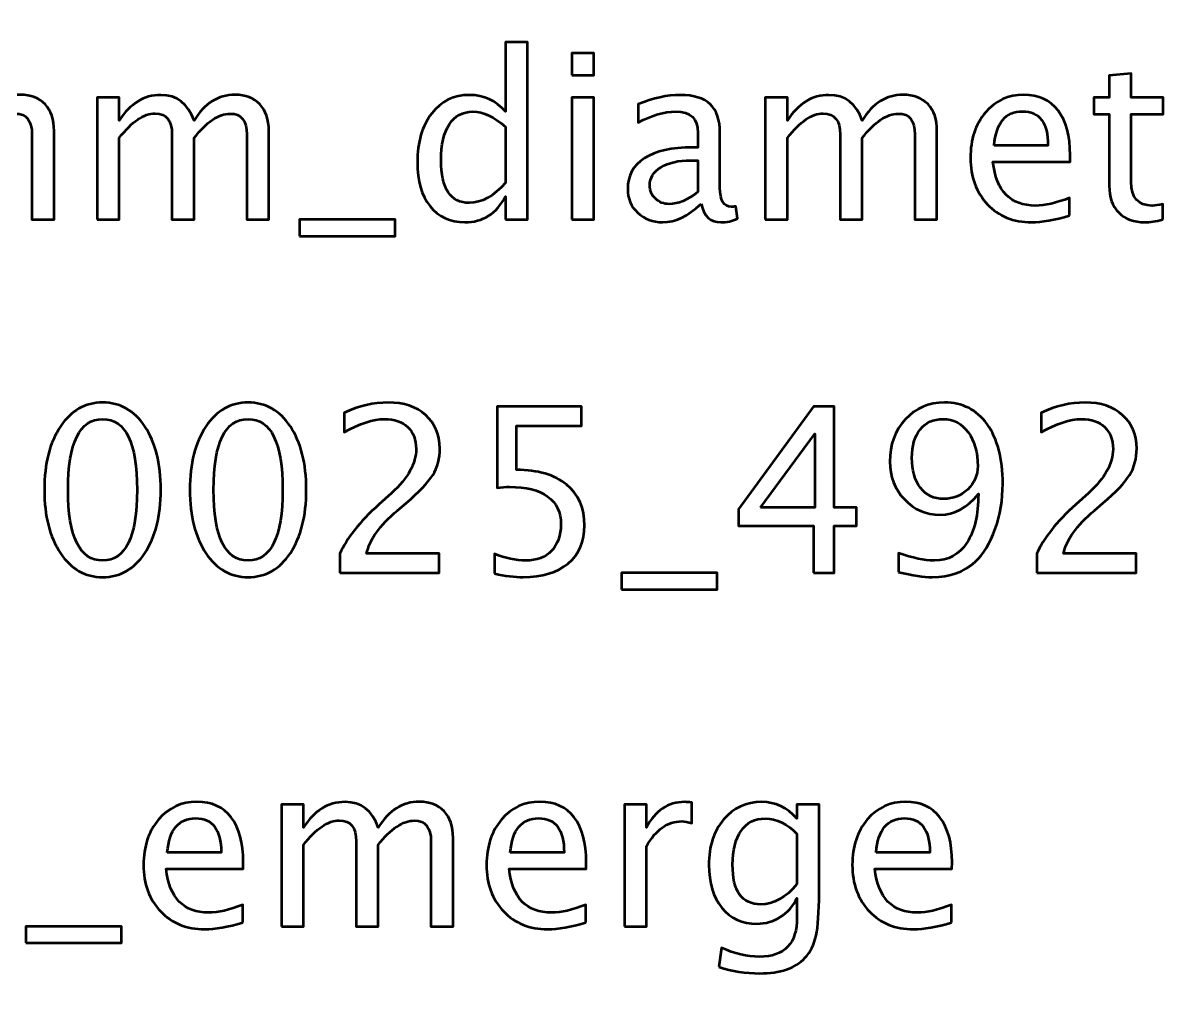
# Model space of a CAD drawing. Header units: centimetres. Extents: x -23 to 23, y -25.2 to 25.2.
# Drawn here: x -15.757 to -13.639, y -21.968 to -20.148 of the extents above; entities that cross this region are included whole.
import ezdxf

# ---------------------------------------------------------------- set-up
doc = ezdxf.new("R2010")
doc.units = ezdxf.units.CM
doc.header["$MEASUREMENT"] = 0
doc.layers.add('Layer 1', color=7, linetype='Continuous')

msp = doc.modelspace()

# ---------------------------------------------------------------- linework, layer by layer
at = {"layer": 'Layer 1', "lineweight": 53}
msp.add_open_spline([(-23, -24.75), (-23, -24.75), (-23, 24.75), (-23, 24.75), (-23, 24.75), (-23, 25.02614), (-22.77614, 25.25), (-22.5, 25.25), (-22.5, 25.25), (-22.5, 25.25), (22.5, 25.25), (22.5, 25.25), (22.5, 25.25), (22.77614, 25.25), (23, 25.02614), (23, 24.75), (23, 24.75), (23, 24.75), (23, -24.75), (23, -24.75), (23, -24.75), (23, -25.02614), (22.77614, -25.25), (22.5, -25.25), (22.5, -25.25), (22.5, -25.25), (-22.5, -25.25), (-22.5, -25.25), (-22.5, -25.25), (-22.77614, -25.25), (-23, -25.02614), (-23, -24.75)], degree=3, knots=[0, 0, 0, 0, 0.1111111, 0.1111111, 0.1111111, 0.1111111, 0.2222222, 0.2222222, 0.2222222, 0.2222222, 0.3333333, 0.3333333, 0.3333333, 0.3333333, 0.4444444, 0.4444444, 0.4444444, 0.4444444, 0.5555556, 0.5555556, 0.5555556, 0.5555556, 0.6666667, 0.6666667, 0.6666667, 0.6666667, 0.7777778, 0.7777778, 0.7777778, 0.7777778, 1, 1, 1, 1], dxfattribs=at)
at = {"layer": 'Layer 1', "color": 5, "lineweight": 53}
for points, knots in [([(-14.86898, -20.50951), (-14.86898, -20.50951), (-14.86898, -20.46739), (-14.86898, -20.46739), (-14.86898, -20.46739), (-14.88557, -20.49886), (-14.91054, -20.51459), (-14.94391, -20.51459), (-14.94391, -20.51459), (-14.97101, -20.51459), (-14.99231, -20.50478), (-15.00784, -20.4851), (-15.00784, -20.4851), (-15.02336, -20.46541), (-15.03112, -20.43853), (-15.03112, -20.40445), (-15.03112, -20.40445), (-15.03112, -20.3672), (-15.0223, -20.33721), (-15.00473, -20.3145), (-15.00473, -20.3145), (-14.98709, -20.29185), (-14.96395, -20.28049), (-14.93524, -20.28049), (-14.93524, -20.28049), (-14.90864, -20.28049), (-14.88648, -20.29065), (-14.86898, -20.31104), (-14.86898, -20.31104), (-14.86898, -20.31104), (-14.86898, -20.18312), (-14.86898, -20.18312), (-14.86898, -20.18312), (-14.86898, -20.18312), (-14.82835, -20.18312), (-14.82835, -20.18312), (-14.82835, -20.18312), (-14.82835, -20.18312), (-14.82835, -20.50951), (-14.82835, -20.50951), (-14.82835, -20.50951), (-14.82835, -20.50951), (-14.86898, -20.50951), (-14.86898, -20.50951)], [0, 0, 0, 0, 0.0833333, 0.0833333, 0.0833333, 0.0833333, 0.1666667, 0.1666667, 0.1666667, 0.1666667, 0.25, 0.25, 0.25, 0.25, 0.3333333, 0.3333333, 0.3333333, 0.3333333, 0.4166667, 0.4166667, 0.4166667, 0.4166667, 0.5, 0.5, 0.5, 0.5, 0.5833333, 0.5833333, 0.5833333, 0.5833333, 0.6666667, 0.6666667, 0.6666667, 0.6666667, 0.75, 0.75, 0.75, 0.75, 0.8333333, 0.8333333, 0.8333333, 0.8333333, 1, 1, 1, 1]), ([(-14.74692, -20.24408), (-14.74692, -20.24408), (-14.74692, -20.20344), (-14.74692, -20.20344), (-14.74692, -20.20344), (-14.74692, -20.20344), (-14.70628, -20.20344), (-14.70628, -20.20344), (-14.70628, -20.20344), (-14.70628, -20.20344), (-14.70628, -20.24408), (-14.70628, -20.24408), (-14.70628, -20.24408), (-14.70628, -20.24408), (-14.74692, -20.24408), (-14.74692, -20.24408)], [0, 0, 0, 0, 0.2, 0.2, 0.2, 0.2, 0.4, 0.4, 0.4, 0.4, 0.6, 0.6, 0.6, 0.6, 1, 1, 1, 1]), ([(-13.65938, -20.50944), (-13.67194, -20.5129), (-13.68288, -20.51459), (-13.69212, -20.51459), (-13.69212, -20.51459), (-13.71286, -20.51459), (-13.72902, -20.50866), (-13.74059, -20.49681), (-13.74059, -20.49681), (-13.75223, -20.48496), (-13.75802, -20.46852), (-13.75802, -20.44742), (-13.75802, -20.44742), (-13.75802, -20.44742), (-13.75802, -20.31562), (-13.75802, -20.31562), (-13.75802, -20.31562), (-13.75802, -20.31562), (-13.7861, -20.31562), (-13.7861, -20.31562), (-13.7861, -20.31562), (-13.7861, -20.31562), (-13.7861, -20.28515), (-13.7861, -20.28515), (-13.7861, -20.28515), (-13.7861, -20.28515), (-13.75802, -20.28515), (-13.75802, -20.28515), (-13.75802, -20.28515), (-13.75802, -20.28515), (-13.75802, -20.24458), (-13.75802, -20.24458), (-13.75802, -20.24458), (-13.75802, -20.24458), (-13.71738, -20.2407), (-13.71738, -20.2407), (-13.71738, -20.2407), (-13.71738, -20.2407), (-13.71738, -20.28515), (-13.71738, -20.28515), (-13.71738, -20.28515), (-13.71738, -20.28515), (-13.65853, -20.28515), (-13.65853, -20.28515), (-13.65853, -20.28515), (-13.65853, -20.28515), (-13.65853, -20.31562), (-13.65853, -20.31562), (-13.65853, -20.31562), (-13.65853, -20.31562), (-13.71738, -20.31562), (-13.71738, -20.31562), (-13.71738, -20.31562), (-13.71738, -20.31562), (-13.71738, -20.44008), (-13.71738, -20.44008), (-13.71738, -20.44008), (-13.71738, -20.46943), (-13.70461, -20.48411), (-13.67914, -20.48411), (-13.67914, -20.48411), (-13.6737, -20.48411), (-13.66714, -20.48319), (-13.65938, -20.48143), (-13.65938, -20.48143), (-13.65938, -20.48143), (-13.65938, -20.50944), (-13.65938, -20.50944)], [0, 0, 0, 0, 0.0555556, 0.0555556, 0.0555556, 0.0555556, 0.1111111, 0.1111111, 0.1111111, 0.1111111, 0.1666667, 0.1666667, 0.1666667, 0.1666667, 0.2222222, 0.2222222, 0.2222222, 0.2222222, 0.2777778, 0.2777778, 0.2777778, 0.2777778, 0.3333333, 0.3333333, 0.3333333, 0.3333333, 0.3888889, 0.3888889, 0.3888889, 0.3888889, 0.4444444, 0.4444444, 0.4444444, 0.4444444, 0.5, 0.5, 0.5, 0.5, 0.5555556, 0.5555556, 0.5555556, 0.5555556, 0.6111111, 0.6111111, 0.6111111, 0.6111111, 0.6666667, 0.6666667, 0.6666667, 0.6666667, 0.7222222, 0.7222222, 0.7222222, 0.7222222, 0.7777778, 0.7777778, 0.7777778, 0.7777778, 0.8333333, 0.8333333, 0.8333333, 0.8333333, 0.8888889, 0.8888889, 0.8888889, 0.8888889, 1, 1, 1, 1]), ([(-16.01551, -20.50951), (-16.01551, -20.50951), (-16.01551, -20.28515), (-16.01551, -20.28515), (-16.01551, -20.28515), (-16.01551, -20.28515), (-15.97487, -20.28515), (-15.97487, -20.28515), (-15.97487, -20.28515), (-15.97487, -20.28515), (-15.97487, -20.32755), (-15.97487, -20.32755), (-15.97487, -20.32755), (-15.95504, -20.29615), (-15.92964, -20.28049), (-15.89853, -20.28049), (-15.89853, -20.28049), (-15.86854, -20.28049), (-15.84815, -20.29615), (-15.83729, -20.32755), (-15.83729, -20.32755), (-15.81803, -20.29587), (-15.79291, -20.28007), (-15.76208, -20.28007), (-15.76208, -20.28007), (-15.74239, -20.28007), (-15.72708, -20.28585), (-15.71615, -20.29749), (-15.71615, -20.29749), (-15.70521, -20.30913), (-15.69971, -20.32543), (-15.69971, -20.34639), (-15.69971, -20.34639), (-15.69971, -20.34639), (-15.69971, -20.50951), (-15.69971, -20.50951), (-15.69971, -20.50951), (-15.69971, -20.50951), (-15.74035, -20.50951), (-15.74035, -20.50951), (-15.74035, -20.50951), (-15.74035, -20.50951), (-15.74035, -20.35309), (-15.74035, -20.35309), (-15.74035, -20.35309), (-15.74035, -20.32755), (-15.75051, -20.31478), (-15.77083, -20.31478), (-15.77083, -20.31478), (-15.79192, -20.31478), (-15.81408, -20.32967), (-15.83729, -20.35951), (-15.83729, -20.35951), (-15.83729, -20.35951), (-15.83729, -20.50951), (-15.83729, -20.50951), (-15.83729, -20.50951), (-15.83729, -20.50951), (-15.87793, -20.50951), (-15.87793, -20.50951), (-15.87793, -20.50951), (-15.87793, -20.50951), (-15.87793, -20.35295), (-15.87793, -20.35295), (-15.87793, -20.35295), (-15.87793, -20.3272), (-15.88823, -20.31435), (-15.9089, -20.31435), (-15.9089, -20.31435), (-15.92943, -20.31435), (-15.95145, -20.32931), (-15.97487, -20.3593), (-15.97487, -20.3593), (-15.97487, -20.3593), (-15.97487, -20.50951), (-15.97487, -20.50951), (-15.97487, -20.50951), (-15.97487, -20.50951), (-16.01551, -20.50951), (-16.01551, -20.50951)], [0, 0, 0, 0, 0.047619, 0.047619, 0.047619, 0.047619, 0.0952381, 0.0952381, 0.0952381, 0.0952381, 0.1428571, 0.1428571, 0.1428571, 0.1428571, 0.1904762, 0.1904762, 0.1904762, 0.1904762, 0.2380952, 0.2380952, 0.2380952, 0.2380952, 0.2857143, 0.2857143, 0.2857143, 0.2857143, 0.3333333, 0.3333333, 0.3333333, 0.3333333, 0.3809524, 0.3809524, 0.3809524, 0.3809524, 0.4285714, 0.4285714, 0.4285714, 0.4285714, 0.4761905, 0.4761905, 0.4761905, 0.4761905, 0.5238095, 0.5238095, 0.5238095, 0.5238095, 0.5714286, 0.5714286, 0.5714286, 0.5714286, 0.6190476, 0.6190476, 0.6190476, 0.6190476, 0.6666667, 0.6666667, 0.6666667, 0.6666667, 0.7142857, 0.7142857, 0.7142857, 0.7142857, 0.7619048, 0.7619048, 0.7619048, 0.7619048, 0.8095238, 0.8095238, 0.8095238, 0.8095238, 0.8571429, 0.8571429, 0.8571429, 0.8571429, 0.9047619, 0.9047619, 0.9047619, 0.9047619, 1, 1, 1, 1]), ([(-15.62026, -20.50951), (-15.62026, -20.50951), (-15.62026, -20.28515), (-15.62026, -20.28515), (-15.62026, -20.28515), (-15.62026, -20.28515), (-15.57962, -20.28515), (-15.57962, -20.28515), (-15.57962, -20.28515), (-15.57962, -20.28515), (-15.57962, -20.32755), (-15.57962, -20.32755), (-15.57962, -20.32755), (-15.55979, -20.29615), (-15.53439, -20.28049), (-15.50328, -20.28049), (-15.50328, -20.28049), (-15.47329, -20.28049), (-15.4529, -20.29615), (-15.44204, -20.32755), (-15.44204, -20.32755), (-15.42278, -20.29587), (-15.39766, -20.28007), (-15.36683, -20.28007), (-15.36683, -20.28007), (-15.34714, -20.28007), (-15.33183, -20.28585), (-15.3209, -20.29749), (-15.3209, -20.29749), (-15.30996, -20.30913), (-15.30446, -20.32543), (-15.30446, -20.34639), (-15.30446, -20.34639), (-15.30446, -20.34639), (-15.30446, -20.50951), (-15.30446, -20.50951), (-15.30446, -20.50951), (-15.30446, -20.50951), (-15.3451, -20.50951), (-15.3451, -20.50951), (-15.3451, -20.50951), (-15.3451, -20.50951), (-15.3451, -20.35309), (-15.3451, -20.35309), (-15.3451, -20.35309), (-15.3451, -20.32755), (-15.35526, -20.31478), (-15.37558, -20.31478), (-15.37558, -20.31478), (-15.39667, -20.31478), (-15.41883, -20.32967), (-15.44204, -20.35951), (-15.44204, -20.35951), (-15.44204, -20.35951), (-15.44204, -20.50951), (-15.44204, -20.50951), (-15.44204, -20.50951), (-15.44204, -20.50951), (-15.48268, -20.50951), (-15.48268, -20.50951), (-15.48268, -20.50951), (-15.48268, -20.50951), (-15.48268, -20.35295), (-15.48268, -20.35295), (-15.48268, -20.35295), (-15.48268, -20.3272), (-15.49298, -20.31435), (-15.51365, -20.31435), (-15.51365, -20.31435), (-15.53418, -20.31435), (-15.5562, -20.32931), (-15.57962, -20.3593), (-15.57962, -20.3593), (-15.57962, -20.3593), (-15.57962, -20.50951), (-15.57962, -20.50951), (-15.57962, -20.50951), (-15.57962, -20.50951), (-15.62026, -20.50951), (-15.62026, -20.50951)], [0, 0, 0, 0, 0.047619, 0.047619, 0.047619, 0.047619, 0.0952381, 0.0952381, 0.0952381, 0.0952381, 0.1428571, 0.1428571, 0.1428571, 0.1428571, 0.1904762, 0.1904762, 0.1904762, 0.1904762, 0.2380952, 0.2380952, 0.2380952, 0.2380952, 0.2857143, 0.2857143, 0.2857143, 0.2857143, 0.3333333, 0.3333333, 0.3333333, 0.3333333, 0.3809524, 0.3809524, 0.3809524, 0.3809524, 0.4285714, 0.4285714, 0.4285714, 0.4285714, 0.4761905, 0.4761905, 0.4761905, 0.4761905, 0.5238095, 0.5238095, 0.5238095, 0.5238095, 0.5714286, 0.5714286, 0.5714286, 0.5714286, 0.6190476, 0.6190476, 0.6190476, 0.6190476, 0.6666667, 0.6666667, 0.6666667, 0.6666667, 0.7142857, 0.7142857, 0.7142857, 0.7142857, 0.7619048, 0.7619048, 0.7619048, 0.7619048, 0.8095238, 0.8095238, 0.8095238, 0.8095238, 0.8571429, 0.8571429, 0.8571429, 0.8571429, 0.9047619, 0.9047619, 0.9047619, 0.9047619, 1, 1, 1, 1]), ([(-14.74692, -20.50951), (-14.74692, -20.50951), (-14.74692, -20.28515), (-14.74692, -20.28515), (-14.74692, -20.28515), (-14.74692, -20.28515), (-14.70628, -20.28515), (-14.70628, -20.28515), (-14.70628, -20.28515), (-14.70628, -20.28515), (-14.70628, -20.50951), (-14.70628, -20.50951), (-14.70628, -20.50951), (-14.70628, -20.50951), (-14.74692, -20.50951), (-14.74692, -20.50951)], [0, 0, 0, 0, 0.2, 0.2, 0.2, 0.2, 0.4, 0.4, 0.4, 0.4, 0.6, 0.6, 0.6, 0.6, 1, 1, 1, 1]), ([(-14.50894, -20.48094), (-14.53335, -20.50337), (-14.55685, -20.51459), (-14.57943, -20.51459), (-14.57943, -20.51459), (-14.59798, -20.51459), (-14.61343, -20.5088), (-14.62564, -20.49716), (-14.62564, -20.49716), (-14.63792, -20.48552), (-14.64405, -20.47085), (-14.64405, -20.45314), (-14.64405, -20.45314), (-14.64405, -20.42865), (-14.63375, -20.40982), (-14.61315, -20.39669), (-14.61315, -20.39669), (-14.59255, -20.38357), (-14.56299, -20.37701), (-14.52446, -20.37701), (-14.52446, -20.37701), (-14.52446, -20.37701), (-14.51494, -20.37701), (-14.51494, -20.37701), (-14.51494, -20.37701), (-14.51494, -20.37701), (-14.51494, -20.34999), (-14.51494, -20.34999), (-14.51494, -20.34999), (-14.51494, -20.32395), (-14.52848, -20.31097), (-14.55565, -20.31097), (-14.55565, -20.31097), (-14.57667, -20.31097), (-14.59967, -20.3176), (-14.62458, -20.33086), (-14.62458, -20.33086), (-14.62458, -20.33086), (-14.62458, -20.29742), (-14.62458, -20.29742), (-14.62458, -20.29742), (-14.5972, -20.28613), (-14.57138, -20.28049), (-14.54718, -20.28049), (-14.54718, -20.28049), (-14.52228, -20.28049), (-14.50386, -20.28613), (-14.49208, -20.29749), (-14.49208, -20.29749), (-14.48022, -20.30885), (-14.4743, -20.32635), (-14.4743, -20.34999), (-14.4743, -20.34999), (-14.4743, -20.34999), (-14.4743, -20.45137), (-14.4743, -20.45137), (-14.4743, -20.45137), (-14.4743, -20.47459), (-14.46717, -20.48623), (-14.45285, -20.48623), (-14.45285, -20.48623), (-14.45109, -20.48623), (-14.44848, -20.48594), (-14.44502, -20.48538), (-14.44502, -20.48538), (-14.44502, -20.48538), (-14.44213, -20.50796), (-14.44213, -20.50796), (-14.44213, -20.50796), (-14.45137, -20.5124), (-14.46153, -20.51459), (-14.47268, -20.51459), (-14.47268, -20.51459), (-14.49165, -20.51459), (-14.50372, -20.50337), (-14.50894, -20.48094)], [0, 0, 0, 0, 0.05, 0.05, 0.05, 0.05, 0.1, 0.1, 0.1, 0.1, 0.15, 0.15, 0.15, 0.15, 0.2, 0.2, 0.2, 0.2, 0.25, 0.25, 0.25, 0.25, 0.3, 0.3, 0.3, 0.3, 0.35, 0.35, 0.35, 0.35, 0.4, 0.4, 0.4, 0.4, 0.45, 0.45, 0.45, 0.45, 0.5, 0.5, 0.5, 0.5, 0.55, 0.55, 0.55, 0.55, 0.6, 0.6, 0.6, 0.6, 0.65, 0.65, 0.65, 0.65, 0.7, 0.7, 0.7, 0.7, 0.75, 0.75, 0.75, 0.75, 0.8, 0.8, 0.8, 0.8, 0.85, 0.85, 0.85, 0.85, 0.9, 0.9, 0.9, 0.9, 1, 1, 1, 1]), ([(-14.39083, -20.50951), (-14.39083, -20.50951), (-14.39083, -20.28515), (-14.39083, -20.28515), (-14.39083, -20.28515), (-14.39083, -20.28515), (-14.35019, -20.28515), (-14.35019, -20.28515), (-14.35019, -20.28515), (-14.35019, -20.28515), (-14.35019, -20.32755), (-14.35019, -20.32755), (-14.35019, -20.32755), (-14.33036, -20.29615), (-14.30496, -20.28049), (-14.27385, -20.28049), (-14.27385, -20.28049), (-14.24386, -20.28049), (-14.22347, -20.29615), (-14.21261, -20.32755), (-14.21261, -20.32755), (-14.19335, -20.29587), (-14.16823, -20.28007), (-14.1374, -20.28007), (-14.1374, -20.28007), (-14.11771, -20.28007), (-14.1024, -20.28585), (-14.09147, -20.29749), (-14.09147, -20.29749), (-14.08053, -20.30913), (-14.07503, -20.32543), (-14.07503, -20.34639), (-14.07503, -20.34639), (-14.07503, -20.34639), (-14.07503, -20.50951), (-14.07503, -20.50951), (-14.07503, -20.50951), (-14.07503, -20.50951), (-14.11567, -20.50951), (-14.11567, -20.50951), (-14.11567, -20.50951), (-14.11567, -20.50951), (-14.11567, -20.35309), (-14.11567, -20.35309), (-14.11567, -20.35309), (-14.11567, -20.32755), (-14.12583, -20.31478), (-14.14615, -20.31478), (-14.14615, -20.31478), (-14.16724, -20.31478), (-14.1894, -20.32967), (-14.21261, -20.35951), (-14.21261, -20.35951), (-14.21261, -20.35951), (-14.21261, -20.50951), (-14.21261, -20.50951), (-14.21261, -20.50951), (-14.21261, -20.50951), (-14.25325, -20.50951), (-14.25325, -20.50951), (-14.25325, -20.50951), (-14.25325, -20.50951), (-14.25325, -20.35295), (-14.25325, -20.35295), (-14.25325, -20.35295), (-14.25325, -20.3272), (-14.26355, -20.31435), (-14.28422, -20.31435), (-14.28422, -20.31435), (-14.30475, -20.31435), (-14.32677, -20.32931), (-14.35019, -20.3593), (-14.35019, -20.3593), (-14.35019, -20.3593), (-14.35019, -20.50951), (-14.35019, -20.50951), (-14.35019, -20.50951), (-14.35019, -20.50951), (-14.39083, -20.50951), (-14.39083, -20.50951)], [0, 0, 0, 0, 0.047619, 0.047619, 0.047619, 0.047619, 0.0952381, 0.0952381, 0.0952381, 0.0952381, 0.1428571, 0.1428571, 0.1428571, 0.1428571, 0.1904762, 0.1904762, 0.1904762, 0.1904762, 0.2380952, 0.2380952, 0.2380952, 0.2380952, 0.2857143, 0.2857143, 0.2857143, 0.2857143, 0.3333333, 0.3333333, 0.3333333, 0.3333333, 0.3809524, 0.3809524, 0.3809524, 0.3809524, 0.4285714, 0.4285714, 0.4285714, 0.4285714, 0.4761905, 0.4761905, 0.4761905, 0.4761905, 0.5238095, 0.5238095, 0.5238095, 0.5238095, 0.5714286, 0.5714286, 0.5714286, 0.5714286, 0.6190476, 0.6190476, 0.6190476, 0.6190476, 0.6666667, 0.6666667, 0.6666667, 0.6666667, 0.7142857, 0.7142857, 0.7142857, 0.7142857, 0.7619048, 0.7619048, 0.7619048, 0.7619048, 0.8095238, 0.8095238, 0.8095238, 0.8095238, 0.8571429, 0.8571429, 0.8571429, 0.8571429, 0.9047619, 0.9047619, 0.9047619, 0.9047619, 1, 1, 1, 1]), ([(-13.8309, -20.50231), (-13.85821, -20.5105), (-13.88156, -20.51459), (-13.90104, -20.51459), (-13.90104, -20.51459), (-13.93427, -20.51459), (-13.96129, -20.50358), (-13.9821, -20.48164), (-13.9821, -20.48164), (-14.00292, -20.4597), (-14.01336, -20.43126), (-14.01336, -20.39627), (-14.01336, -20.39627), (-14.01336, -20.36233), (-14.00419, -20.33446), (-13.98577, -20.31266), (-13.98577, -20.31266), (-13.96736, -20.29093), (-13.94379, -20.28007), (-13.91508, -20.28007), (-13.91508, -20.28007), (-13.88791, -20.28007), (-13.86689, -20.28973), (-13.85207, -20.30906), (-13.85207, -20.30906), (-13.83725, -20.3284), (-13.82985, -20.35577), (-13.82985, -20.39126), (-13.82985, -20.39126), (-13.82985, -20.39126), (-13.83006, -20.40368), (-13.83006, -20.40368), (-13.83006, -20.40368), (-13.83006, -20.40368), (-13.97187, -20.40368), (-13.97187, -20.40368), (-13.97187, -20.40368), (-13.96595, -20.4573), (-13.93977, -20.48411), (-13.89342, -20.48411), (-13.89342, -20.48411), (-13.87641, -20.48411), (-13.8556, -20.47931), (-13.8309, -20.46972), (-13.8309, -20.46972), (-13.8309, -20.46972), (-13.8309, -20.50231), (-13.8309, -20.50231)], [0, 0, 0, 0, 0.0769231, 0.0769231, 0.0769231, 0.0769231, 0.1538462, 0.1538462, 0.1538462, 0.1538462, 0.2307692, 0.2307692, 0.2307692, 0.2307692, 0.3076923, 0.3076923, 0.3076923, 0.3076923, 0.3846154, 0.3846154, 0.3846154, 0.3846154, 0.4615385, 0.4615385, 0.4615385, 0.4615385, 0.5384615, 0.5384615, 0.5384615, 0.5384615, 0.6153846, 0.6153846, 0.6153846, 0.6153846, 0.6923077, 0.6923077, 0.6923077, 0.6923077, 0.7692308, 0.7692308, 0.7692308, 0.7692308, 0.8461538, 0.8461538, 0.8461538, 0.8461538, 1, 1, 1, 1]), ([(-13.96976, -20.3732), (-13.96976, -20.3732), (-13.8707, -20.3732), (-13.8707, -20.3732), (-13.8707, -20.3732), (-13.8707, -20.33143), (-13.88629, -20.31054), (-13.91741, -20.31054), (-13.91741, -20.31054), (-13.94873, -20.31054), (-13.96616, -20.33143), (-13.96976, -20.3732)], [0, 0, 0, 0, 0.25, 0.25, 0.25, 0.25, 0.5, 0.5, 0.5, 0.5, 1, 1, 1, 1]), ([(-14.86898, -20.33884), (-14.89008, -20.32028), (-14.91005, -20.31097), (-14.92896, -20.31097), (-14.92896, -20.31097), (-14.94758, -20.31097), (-14.96198, -20.31873), (-14.97221, -20.33432), (-14.97221, -20.33432), (-14.98244, -20.34984), (-14.98752, -20.37186), (-14.98752, -20.40036), (-14.98752, -20.40036), (-14.98752, -20.45278), (-14.97016, -20.47903), (-14.93538, -20.47903), (-14.93538, -20.47903), (-14.9128, -20.47903), (-14.89065, -20.46668), (-14.86898, -20.44206), (-14.86898, -20.44206), (-14.86898, -20.44206), (-14.86898, -20.33884), (-14.86898, -20.33884)], [0, 0, 0, 0, 0.1428571, 0.1428571, 0.1428571, 0.1428571, 0.2857143, 0.2857143, 0.2857143, 0.2857143, 0.4285714, 0.4285714, 0.4285714, 0.4285714, 0.5714286, 0.5714286, 0.5714286, 0.5714286, 0.7142857, 0.7142857, 0.7142857, 0.7142857, 1, 1, 1, 1]), ([(-14.51494, -20.45878), (-14.51494, -20.45878), (-14.51494, -20.40114), (-14.51494, -20.40114), (-14.51494, -20.40114), (-14.51494, -20.40114), (-14.52799, -20.40071), (-14.52799, -20.40071), (-14.52799, -20.40071), (-14.55057, -20.40071), (-14.56877, -20.40488), (-14.58267, -20.4132), (-14.58267, -20.4132), (-14.5965, -20.4216), (-14.60341, -20.43268), (-14.60341, -20.4465), (-14.60341, -20.4465), (-14.60341, -20.45617), (-14.59996, -20.46435), (-14.59311, -20.47106), (-14.59311, -20.47106), (-14.5862, -20.47776), (-14.5778, -20.48115), (-14.56785, -20.48115), (-14.56785, -20.48115), (-14.55092, -20.48115), (-14.53328, -20.47367), (-14.51494, -20.45878)], [0, 0, 0, 0, 0.125, 0.125, 0.125, 0.125, 0.25, 0.25, 0.25, 0.25, 0.375, 0.375, 0.375, 0.375, 0.5, 0.5, 0.5, 0.5, 0.625, 0.625, 0.625, 0.625, 0.75, 0.75, 0.75, 0.75, 1, 1, 1, 1]), ([(-15.24787, -20.53999), (-15.24787, -20.53999), (-15.24787, -20.50951), (-15.24787, -20.50951), (-15.24787, -20.50951), (-15.24787, -20.50951), (-15.07176, -20.50951), (-15.07176, -20.50951), (-15.07176, -20.50951), (-15.07176, -20.50951), (-15.07176, -20.53999), (-15.07176, -20.53999), (-15.07176, -20.53999), (-15.07176, -20.53999), (-15.24787, -20.53999), (-15.24787, -20.53999)], [0, 0, 0, 0, 0.2, 0.2, 0.2, 0.2, 0.4, 0.4, 0.4, 0.4, 0.6, 0.6, 0.6, 0.6, 1, 1, 1, 1]), ([(-15.61029, -21.16765), (-15.64239, -21.16765), (-15.66828, -21.1529), (-15.6879, -21.12348), (-15.6879, -21.12348), (-15.70758, -21.09406), (-15.71739, -21.05526), (-15.71739, -21.007), (-15.71739, -21.007), (-15.71739, -20.95874), (-15.70758, -20.91993), (-15.6879, -20.89051), (-15.6879, -20.89051), (-15.66828, -20.86109), (-15.64239, -20.84634), (-15.61029, -20.84634), (-15.61029, -20.84634), (-15.57804, -20.84634), (-15.55215, -20.86102), (-15.53254, -20.89037), (-15.53254, -20.89037), (-15.51299, -20.91972), (-15.50319, -20.9586), (-15.50319, -21.007), (-15.50319, -21.007), (-15.50319, -21.05526), (-15.51299, -21.09406), (-15.53254, -21.12348), (-15.53254, -21.12348), (-15.55215, -21.1529), (-15.57804, -21.16765), (-15.61029, -21.16765)], [0, 0, 0, 0, 0.1111111, 0.1111111, 0.1111111, 0.1111111, 0.2222222, 0.2222222, 0.2222222, 0.2222222, 0.3333333, 0.3333333, 0.3333333, 0.3333333, 0.4444444, 0.4444444, 0.4444444, 0.4444444, 0.5555556, 0.5555556, 0.5555556, 0.5555556, 0.6666667, 0.6666667, 0.6666667, 0.6666667, 0.7777778, 0.7777778, 0.7777778, 0.7777778, 1, 1, 1, 1]), ([(-15.3426, -21.16765), (-15.3747, -21.16765), (-15.40059, -21.1529), (-15.42021, -21.12348), (-15.42021, -21.12348), (-15.43989, -21.09406), (-15.4497, -21.05526), (-15.4497, -21.007), (-15.4497, -21.007), (-15.4497, -20.95874), (-15.43989, -20.91993), (-15.42021, -20.89051), (-15.42021, -20.89051), (-15.40059, -20.86109), (-15.3747, -20.84634), (-15.3426, -20.84634), (-15.3426, -20.84634), (-15.31035, -20.84634), (-15.28446, -20.86102), (-15.26485, -20.89037), (-15.26485, -20.89037), (-15.2453, -20.91972), (-15.2355, -20.9586), (-15.2355, -21.007), (-15.2355, -21.007), (-15.2355, -21.05526), (-15.2453, -21.09406), (-15.26485, -21.12348), (-15.26485, -21.12348), (-15.28446, -21.1529), (-15.31035, -21.16765), (-15.3426, -21.16765)], [0, 0, 0, 0, 0.1111111, 0.1111111, 0.1111111, 0.1111111, 0.2222222, 0.2222222, 0.2222222, 0.2222222, 0.3333333, 0.3333333, 0.3333333, 0.3333333, 0.4444444, 0.4444444, 0.4444444, 0.4444444, 0.5555556, 0.5555556, 0.5555556, 0.5555556, 0.6666667, 0.6666667, 0.6666667, 0.6666667, 0.7777778, 0.7777778, 0.7777778, 0.7777778, 1, 1, 1, 1]), ([(-15.17354, -21.16003), (-15.17354, -21.16003), (-15.17354, -21.12447), (-15.17354, -21.12447), (-15.17354, -21.12447), (-15.16169, -21.09674), (-15.13777, -21.06647), (-15.10172, -21.03381), (-15.10172, -21.03381), (-15.10172, -21.03381), (-15.07844, -21.01292), (-15.07844, -21.01292), (-15.07844, -21.01292), (-15.04845, -20.98569), (-15.03342, -20.95874), (-15.03342, -20.93193), (-15.03342, -20.93193), (-15.03342, -20.91478), (-15.03857, -20.90138), (-15.0488, -20.89157), (-15.0488, -20.89157), (-15.05903, -20.88176), (-15.07321, -20.87682), (-15.09121, -20.87682), (-15.09121, -20.87682), (-15.11223, -20.87682), (-15.13714, -20.88487), (-15.16592, -20.90095), (-15.16592, -20.90095), (-15.16592, -20.90095), (-15.16592, -20.86539), (-15.16592, -20.86539), (-15.16592, -20.86539), (-15.13876, -20.85269), (-15.11174, -20.84634), (-15.08479, -20.84634), (-15.08479, -20.84634), (-15.05614, -20.84634), (-15.03314, -20.85403), (-15.01578, -20.86948), (-15.01578, -20.86948), (-14.9985, -20.88494), (-14.98982, -20.9054), (-14.98982, -20.93094), (-14.98982, -20.93094), (-14.98982, -20.94928), (-14.99419, -20.96558), (-15.00294, -20.97976), (-15.00294, -20.97976), (-15.01176, -20.99401), (-15.02806, -21.01123), (-15.05198, -21.03155), (-15.05198, -21.03155), (-15.05198, -21.03155), (-15.06771, -21.04495), (-15.06771, -21.04495), (-15.06771, -21.04495), (-15.10045, -21.07268), (-15.11936, -21.09921), (-15.12444, -21.12447), (-15.12444, -21.12447), (-15.12444, -21.12447), (-14.99109, -21.12447), (-14.99109, -21.12447), (-14.99109, -21.12447), (-14.99109, -21.12447), (-14.99109, -21.16003), (-14.99109, -21.16003), (-14.99109, -21.16003), (-14.99109, -21.16003), (-15.17354, -21.16003), (-15.17354, -21.16003)], [0, 0, 0, 0, 0.0526316, 0.0526316, 0.0526316, 0.0526316, 0.1052632, 0.1052632, 0.1052632, 0.1052632, 0.1578947, 0.1578947, 0.1578947, 0.1578947, 0.2105263, 0.2105263, 0.2105263, 0.2105263, 0.2631579, 0.2631579, 0.2631579, 0.2631579, 0.3157895, 0.3157895, 0.3157895, 0.3157895, 0.3684211, 0.3684211, 0.3684211, 0.3684211, 0.4210526, 0.4210526, 0.4210526, 0.4210526, 0.4736842, 0.4736842, 0.4736842, 0.4736842, 0.5263158, 0.5263158, 0.5263158, 0.5263158, 0.5789474, 0.5789474, 0.5789474, 0.5789474, 0.6315789, 0.6315789, 0.6315789, 0.6315789, 0.6842105, 0.6842105, 0.6842105, 0.6842105, 0.7368421, 0.7368421, 0.7368421, 0.7368421, 0.7894737, 0.7894737, 0.7894737, 0.7894737, 0.8421053, 0.8421053, 0.8421053, 0.8421053, 0.8947368, 0.8947368, 0.8947368, 0.8947368, 1, 1, 1, 1]), ([(-14.88934, -21.1613), (-14.88934, -21.1613), (-14.88934, -21.12489), (-14.88934, -21.12489), (-14.88934, -21.12489), (-14.86909, -21.13308), (-14.8499, -21.13717), (-14.83156, -21.13717), (-14.83156, -21.13717), (-14.81152, -21.13717), (-14.79572, -21.13124), (-14.78422, -21.11939), (-14.78422, -21.11939), (-14.77272, -21.10754), (-14.767, -21.09124), (-14.767, -21.0705), (-14.767, -21.0705), (-14.767, -21.0482), (-14.77512, -21.03113), (-14.79134, -21.01934), (-14.79134, -21.01934), (-14.80757, -21.00756), (-14.83107, -21.0017), (-14.86176, -21.0017), (-14.86176, -21.0017), (-14.86888, -21.0017), (-14.87643, -21.0022), (-14.88426, -21.00319), (-14.88426, -21.00319), (-14.88426, -21.00319), (-14.88426, -20.85396), (-14.88426, -20.85396), (-14.88426, -20.85396), (-14.88426, -20.85396), (-14.72932, -20.85396), (-14.72932, -20.85396), (-14.72932, -20.85396), (-14.72932, -20.85396), (-14.72932, -20.88952), (-14.72932, -20.88952), (-14.72932, -20.88952), (-14.72932, -20.88952), (-14.8487, -20.88952), (-14.8487, -20.88952), (-14.8487, -20.88952), (-14.8487, -20.88952), (-14.8487, -20.97038), (-14.8487, -20.97038), (-14.8487, -20.97038), (-14.80933, -20.97038), (-14.77864, -20.97941), (-14.75656, -20.99747), (-14.75656, -20.99747), (-14.73448, -21.01546), (-14.7234, -21.04044), (-14.7234, -21.0724), (-14.7234, -21.0724), (-14.7234, -21.10217), (-14.73342, -21.12546), (-14.75345, -21.14232), (-14.75345, -21.14232), (-14.77349, -21.15918), (-14.80115, -21.16765), (-14.83643, -21.16765), (-14.83643, -21.16765), (-14.85216, -21.16765), (-14.8698, -21.16553), (-14.88934, -21.1613)], [0, 0, 0, 0, 0.0555556, 0.0555556, 0.0555556, 0.0555556, 0.1111111, 0.1111111, 0.1111111, 0.1111111, 0.1666667, 0.1666667, 0.1666667, 0.1666667, 0.2222222, 0.2222222, 0.2222222, 0.2222222, 0.2777778, 0.2777778, 0.2777778, 0.2777778, 0.3333333, 0.3333333, 0.3333333, 0.3333333, 0.3888889, 0.3888889, 0.3888889, 0.3888889, 0.4444444, 0.4444444, 0.4444444, 0.4444444, 0.5, 0.5, 0.5, 0.5, 0.5555556, 0.5555556, 0.5555556, 0.5555556, 0.6111111, 0.6111111, 0.6111111, 0.6111111, 0.6666667, 0.6666667, 0.6666667, 0.6666667, 0.7222222, 0.7222222, 0.7222222, 0.7222222, 0.7777778, 0.7777778, 0.7777778, 0.7777778, 0.8333333, 0.8333333, 0.8333333, 0.8333333, 0.8888889, 0.8888889, 0.8888889, 0.8888889, 1, 1, 1, 1]), ([(-14.30203, -21.16003), (-14.30203, -21.16003), (-14.30203, -21.07325), (-14.30203, -21.07325), (-14.30203, -21.07325), (-14.30203, -21.07325), (-14.44004, -21.07325), (-14.44004, -21.07325), (-14.44004, -21.07325), (-14.44004, -21.07325), (-14.44004, -21.04234), (-14.44004, -21.04234), (-14.44004, -21.04234), (-14.44004, -21.04234), (-14.30203, -20.85396), (-14.30203, -20.85396), (-14.30203, -20.85396), (-14.30203, -20.85396), (-14.26393, -20.85396), (-14.26393, -20.85396), (-14.26393, -20.85396), (-14.26393, -20.85396), (-14.26393, -21.0398), (-14.26393, -21.0398), (-14.26393, -21.0398), (-14.26393, -21.0398), (-14.22287, -21.0398), (-14.22287, -21.0398), (-14.22287, -21.0398), (-14.22287, -21.0398), (-14.22287, -21.07325), (-14.22287, -21.07325), (-14.22287, -21.07325), (-14.22287, -21.07325), (-14.26393, -21.07325), (-14.26393, -21.07325), (-14.26393, -21.07325), (-14.26393, -21.07325), (-14.26393, -21.16003), (-14.26393, -21.16003), (-14.26393, -21.16003), (-14.26393, -21.16003), (-14.30203, -21.16003), (-14.30203, -21.16003)], [0, 0, 0, 0, 0.0833333, 0.0833333, 0.0833333, 0.0833333, 0.1666667, 0.1666667, 0.1666667, 0.1666667, 0.25, 0.25, 0.25, 0.25, 0.3333333, 0.3333333, 0.3333333, 0.3333333, 0.4166667, 0.4166667, 0.4166667, 0.4166667, 0.5, 0.5, 0.5, 0.5, 0.5833333, 0.5833333, 0.5833333, 0.5833333, 0.6666667, 0.6666667, 0.6666667, 0.6666667, 0.75, 0.75, 0.75, 0.75, 0.8333333, 0.8333333, 0.8333333, 0.8333333, 1, 1, 1, 1]), ([(-14.14568, -21.15834), (-14.14568, -21.15834), (-14.14568, -21.12362), (-14.14568, -21.12362), (-14.14568, -21.12362), (-14.11979, -21.13265), (-14.09777, -21.13717), (-14.07957, -21.13717), (-14.07957, -21.13717), (-14.05424, -21.13717), (-14.03442, -21.12638), (-14.02016, -21.10479), (-14.02016, -21.10479), (-14.00591, -21.0832), (-13.99878, -21.05314), (-13.99878, -21.01469), (-13.99878, -21.01469), (-14.01946, -21.04016), (-14.04295, -21.05293), (-14.06934, -21.05293), (-14.06934, -21.05293), (-14.09509, -21.05293), (-14.11696, -21.04347), (-14.13489, -21.02449), (-14.13489, -21.02449), (-14.15281, -21.00551), (-14.16177, -20.98244), (-14.16177, -20.95514), (-14.16177, -20.95514), (-14.16177, -20.92381), (-14.15224, -20.89785), (-14.13312, -20.87725), (-14.13312, -20.87725), (-14.11407, -20.85664), (-14.09008, -20.84634), (-14.06116, -20.84634), (-14.06116, -20.84634), (-14.02792, -20.84634), (-14.00175, -20.85968), (-13.98263, -20.88635), (-13.98263, -20.88635), (-13.96351, -20.91302), (-13.95391, -20.94949), (-13.95391, -20.99585), (-13.95391, -20.99585), (-13.95391, -21.02534), (-13.9585, -21.05307), (-13.96774, -21.07903), (-13.96774, -21.07903), (-13.97698, -21.10507), (-13.98933, -21.12525), (-14.00492, -21.13971), (-14.00492, -21.13971), (-14.02482, -21.15834), (-14.05107, -21.16765), (-14.08352, -21.16765), (-14.08352, -21.16765), (-14.09954, -21.16765), (-14.12021, -21.16455), (-14.14568, -21.15834)], [0, 0, 0, 0, 0.0625, 0.0625, 0.0625, 0.0625, 0.125, 0.125, 0.125, 0.125, 0.1875, 0.1875, 0.1875, 0.1875, 0.25, 0.25, 0.25, 0.25, 0.3125, 0.3125, 0.3125, 0.3125, 0.375, 0.375, 0.375, 0.375, 0.4375, 0.4375, 0.4375, 0.4375, 0.5, 0.5, 0.5, 0.5, 0.5625, 0.5625, 0.5625, 0.5625, 0.625, 0.625, 0.625, 0.625, 0.6875, 0.6875, 0.6875, 0.6875, 0.75, 0.75, 0.75, 0.75, 0.8125, 0.8125, 0.8125, 0.8125, 0.875, 0.875, 0.875, 0.875, 1, 1, 1, 1]), ([(-13.89111, -21.16003), (-13.89111, -21.16003), (-13.89111, -21.12447), (-13.89111, -21.12447), (-13.89111, -21.12447), (-13.87926, -21.09674), (-13.85534, -21.06647), (-13.81929, -21.03381), (-13.81929, -21.03381), (-13.81929, -21.03381), (-13.79601, -21.01292), (-13.79601, -21.01292), (-13.79601, -21.01292), (-13.76602, -20.98569), (-13.75099, -20.95874), (-13.75099, -20.93193), (-13.75099, -20.93193), (-13.75099, -20.91478), (-13.75614, -20.90138), (-13.76637, -20.89157), (-13.76637, -20.89157), (-13.7766, -20.88176), (-13.79078, -20.87682), (-13.80878, -20.87682), (-13.80878, -20.87682), (-13.8298, -20.87682), (-13.85471, -20.88487), (-13.88349, -20.90095), (-13.88349, -20.90095), (-13.88349, -20.90095), (-13.88349, -20.86539), (-13.88349, -20.86539), (-13.88349, -20.86539), (-13.85633, -20.85269), (-13.82931, -20.84634), (-13.80236, -20.84634), (-13.80236, -20.84634), (-13.77371, -20.84634), (-13.75071, -20.85403), (-13.73335, -20.86948), (-13.73335, -20.86948), (-13.71607, -20.88494), (-13.70739, -20.9054), (-13.70739, -20.93094), (-13.70739, -20.93094), (-13.70739, -20.94928), (-13.71176, -20.96558), (-13.72051, -20.97976), (-13.72051, -20.97976), (-13.72933, -20.99401), (-13.74563, -21.01123), (-13.76955, -21.03155), (-13.76955, -21.03155), (-13.76955, -21.03155), (-13.78528, -21.04495), (-13.78528, -21.04495), (-13.78528, -21.04495), (-13.81802, -21.07268), (-13.83693, -21.09921), (-13.84201, -21.12447), (-13.84201, -21.12447), (-13.84201, -21.12447), (-13.70866, -21.12447), (-13.70866, -21.12447), (-13.70866, -21.12447), (-13.70866, -21.12447), (-13.70866, -21.16003), (-13.70866, -21.16003), (-13.70866, -21.16003), (-13.70866, -21.16003), (-13.89111, -21.16003), (-13.89111, -21.16003)], [0, 0, 0, 0, 0.0526316, 0.0526316, 0.0526316, 0.0526316, 0.1052632, 0.1052632, 0.1052632, 0.1052632, 0.1578947, 0.1578947, 0.1578947, 0.1578947, 0.2105263, 0.2105263, 0.2105263, 0.2105263, 0.2631579, 0.2631579, 0.2631579, 0.2631579, 0.3157895, 0.3157895, 0.3157895, 0.3157895, 0.3684211, 0.3684211, 0.3684211, 0.3684211, 0.4210526, 0.4210526, 0.4210526, 0.4210526, 0.4736842, 0.4736842, 0.4736842, 0.4736842, 0.5263158, 0.5263158, 0.5263158, 0.5263158, 0.5789474, 0.5789474, 0.5789474, 0.5789474, 0.6315789, 0.6315789, 0.6315789, 0.6315789, 0.6842105, 0.6842105, 0.6842105, 0.6842105, 0.7368421, 0.7368421, 0.7368421, 0.7368421, 0.7894737, 0.7894737, 0.7894737, 0.7894737, 0.8421053, 0.8421053, 0.8421053, 0.8421053, 0.8947368, 0.8947368, 0.8947368, 0.8947368, 1, 1, 1, 1]), ([(-15.61036, -21.13717), (-15.56795, -21.13717), (-15.54679, -21.09378), (-15.54679, -21.007), (-15.54679, -21.007), (-15.54679, -20.92021), (-15.56795, -20.87682), (-15.61036, -20.87682), (-15.61036, -20.87682), (-15.65262, -20.87682), (-15.67379, -20.92021), (-15.67379, -21.007), (-15.67379, -21.007), (-15.67379, -21.09378), (-15.65262, -21.13717), (-15.61036, -21.13717)], [0, 0, 0, 0, 0.2, 0.2, 0.2, 0.2, 0.4, 0.4, 0.4, 0.4, 0.6, 0.6, 0.6, 0.6, 1, 1, 1, 1]), ([(-15.34267, -21.13717), (-15.30026, -21.13717), (-15.2791, -21.09378), (-15.2791, -21.007), (-15.2791, -21.007), (-15.2791, -20.92021), (-15.30026, -20.87682), (-15.34267, -20.87682), (-15.34267, -20.87682), (-15.38493, -20.87682), (-15.4061, -20.92021), (-15.4061, -21.007), (-15.4061, -21.007), (-15.4061, -21.09378), (-15.38493, -21.13717), (-15.34267, -21.13717)], [0, 0, 0, 0, 0.2, 0.2, 0.2, 0.2, 0.4, 0.4, 0.4, 0.4, 0.6, 0.6, 0.6, 0.6, 1, 1, 1, 1]), ([(-14.12113, -20.94822), (-14.12113, -20.97151), (-14.11584, -20.98992), (-14.10525, -21.00347), (-14.10525, -21.00347), (-14.09467, -21.01694), (-14.08042, -21.02372), (-14.06243, -21.02372), (-14.06243, -21.02372), (-14.04514, -21.02372), (-14.03039, -21.01786), (-14.01826, -21.00615), (-14.01826, -21.00615), (-14.00612, -20.99444), (-14.00005, -20.98026), (-14.00005, -20.96375), (-14.00005, -20.96375), (-14.00005, -20.93764), (-14.00591, -20.91662), (-14.01769, -20.90074), (-14.01769, -20.90074), (-14.02941, -20.88479), (-14.04479, -20.87682), (-14.06391, -20.87682), (-14.06391, -20.87682), (-14.08176, -20.87682), (-14.09573, -20.88317), (-14.10589, -20.89587), (-14.10589, -20.89587), (-14.11605, -20.90857), (-14.12113, -20.926), (-14.12113, -20.94822)], [0, 0, 0, 0, 0.1111111, 0.1111111, 0.1111111, 0.1111111, 0.2222222, 0.2222222, 0.2222222, 0.2222222, 0.3333333, 0.3333333, 0.3333333, 0.3333333, 0.4444444, 0.4444444, 0.4444444, 0.4444444, 0.5555556, 0.5555556, 0.5555556, 0.5555556, 0.6666667, 0.6666667, 0.6666667, 0.6666667, 0.7777778, 0.7777778, 0.7777778, 0.7777778, 1, 1, 1, 1]), ([(-14.39989, -21.0398), (-14.39989, -21.0398), (-14.29949, -21.0398), (-14.29949, -21.0398), (-14.29949, -21.0398), (-14.29949, -21.0398), (-14.29949, -20.9042), (-14.29949, -20.9042), (-14.29949, -20.9042), (-14.29949, -20.9042), (-14.39989, -21.0398), (-14.39989, -21.0398)], [0, 0, 0, 0, 0.25, 0.25, 0.25, 0.25, 0.5, 0.5, 0.5, 0.5, 1, 1, 1, 1]), ([(-14.65552, -21.19051), (-14.65552, -21.19051), (-14.65552, -21.16003), (-14.65552, -21.16003), (-14.65552, -21.16003), (-14.65552, -21.16003), (-14.47941, -21.16003), (-14.47941, -21.16003), (-14.47941, -21.16003), (-14.47941, -21.16003), (-14.47941, -21.19051), (-14.47941, -21.19051), (-14.47941, -21.19051), (-14.47941, -21.19051), (-14.65552, -21.19051), (-14.65552, -21.19051)], [0, 0, 0, 0, 0.2, 0.2, 0.2, 0.2, 0.4, 0.4, 0.4, 0.4, 0.6, 0.6, 0.6, 0.6, 1, 1, 1, 1]), ([(-15.35243, -21.80335), (-15.37974, -21.81154), (-15.40309, -21.81563), (-15.42257, -21.81563), (-15.42257, -21.81563), (-15.4558, -21.81563), (-15.48282, -21.80462), (-15.50363, -21.78268), (-15.50363, -21.78268), (-15.52445, -21.76074), (-15.53489, -21.7323), (-15.53489, -21.69731), (-15.53489, -21.69731), (-15.53489, -21.66337), (-15.52572, -21.6355), (-15.5073, -21.6137), (-15.5073, -21.6137), (-15.48889, -21.59197), (-15.46532, -21.58111), (-15.43661, -21.58111), (-15.43661, -21.58111), (-15.40944, -21.58111), (-15.38842, -21.59077), (-15.3736, -21.6101), (-15.3736, -21.6101), (-15.35878, -21.62944), (-15.35138, -21.65681), (-15.35138, -21.6923), (-15.35138, -21.6923), (-15.35138, -21.6923), (-15.35159, -21.70472), (-15.35159, -21.70472), (-15.35159, -21.70472), (-15.35159, -21.70472), (-15.4934, -21.70472), (-15.4934, -21.70472), (-15.4934, -21.70472), (-15.48748, -21.75834), (-15.4613, -21.78515), (-15.41495, -21.78515), (-15.41495, -21.78515), (-15.39794, -21.78515), (-15.37713, -21.78035), (-15.35243, -21.77076), (-15.35243, -21.77076), (-15.35243, -21.77076), (-15.35243, -21.80335), (-15.35243, -21.80335)], [0, 0, 0, 0, 0.0769231, 0.0769231, 0.0769231, 0.0769231, 0.1538462, 0.1538462, 0.1538462, 0.1538462, 0.2307692, 0.2307692, 0.2307692, 0.2307692, 0.3076923, 0.3076923, 0.3076923, 0.3076923, 0.3846154, 0.3846154, 0.3846154, 0.3846154, 0.4615385, 0.4615385, 0.4615385, 0.4615385, 0.5384615, 0.5384615, 0.5384615, 0.5384615, 0.6153846, 0.6153846, 0.6153846, 0.6153846, 0.6923077, 0.6923077, 0.6923077, 0.6923077, 0.7692308, 0.7692308, 0.7692308, 0.7692308, 0.8461538, 0.8461538, 0.8461538, 0.8461538, 1, 1, 1, 1]), ([(-15.28124, -21.81055), (-15.28124, -21.81055), (-15.28124, -21.58619), (-15.28124, -21.58619), (-15.28124, -21.58619), (-15.28124, -21.58619), (-15.2406, -21.58619), (-15.2406, -21.58619), (-15.2406, -21.58619), (-15.2406, -21.58619), (-15.2406, -21.62859), (-15.2406, -21.62859), (-15.2406, -21.62859), (-15.22077, -21.59719), (-15.19537, -21.58153), (-15.16426, -21.58153), (-15.16426, -21.58153), (-15.13427, -21.58153), (-15.11388, -21.59719), (-15.10302, -21.62859), (-15.10302, -21.62859), (-15.08376, -21.59691), (-15.05864, -21.58111), (-15.02781, -21.58111), (-15.02781, -21.58111), (-15.00812, -21.58111), (-14.99281, -21.58689), (-14.98188, -21.59853), (-14.98188, -21.59853), (-14.97094, -21.61017), (-14.96544, -21.62647), (-14.96544, -21.64743), (-14.96544, -21.64743), (-14.96544, -21.64743), (-14.96544, -21.81055), (-14.96544, -21.81055), (-14.96544, -21.81055), (-14.96544, -21.81055), (-15.00608, -21.81055), (-15.00608, -21.81055), (-15.00608, -21.81055), (-15.00608, -21.81055), (-15.00608, -21.65413), (-15.00608, -21.65413), (-15.00608, -21.65413), (-15.00608, -21.62859), (-15.01624, -21.61582), (-15.03656, -21.61582), (-15.03656, -21.61582), (-15.05765, -21.61582), (-15.07981, -21.63071), (-15.10302, -21.66055), (-15.10302, -21.66055), (-15.10302, -21.66055), (-15.10302, -21.81055), (-15.10302, -21.81055), (-15.10302, -21.81055), (-15.10302, -21.81055), (-15.14366, -21.81055), (-15.14366, -21.81055), (-15.14366, -21.81055), (-15.14366, -21.81055), (-15.14366, -21.65399), (-15.14366, -21.65399), (-15.14366, -21.65399), (-15.14366, -21.62824), (-15.15396, -21.61539), (-15.17463, -21.61539), (-15.17463, -21.61539), (-15.19516, -21.61539), (-15.21718, -21.63035), (-15.2406, -21.66034), (-15.2406, -21.66034), (-15.2406, -21.66034), (-15.2406, -21.81055), (-15.2406, -21.81055), (-15.2406, -21.81055), (-15.2406, -21.81055), (-15.28124, -21.81055), (-15.28124, -21.81055)], [0, 0, 0, 0, 0.047619, 0.047619, 0.047619, 0.047619, 0.0952381, 0.0952381, 0.0952381, 0.0952381, 0.1428571, 0.1428571, 0.1428571, 0.1428571, 0.1904762, 0.1904762, 0.1904762, 0.1904762, 0.2380952, 0.2380952, 0.2380952, 0.2380952, 0.2857143, 0.2857143, 0.2857143, 0.2857143, 0.3333333, 0.3333333, 0.3333333, 0.3333333, 0.3809524, 0.3809524, 0.3809524, 0.3809524, 0.4285714, 0.4285714, 0.4285714, 0.4285714, 0.4761905, 0.4761905, 0.4761905, 0.4761905, 0.5238095, 0.5238095, 0.5238095, 0.5238095, 0.5714286, 0.5714286, 0.5714286, 0.5714286, 0.6190476, 0.6190476, 0.6190476, 0.6190476, 0.6666667, 0.6666667, 0.6666667, 0.6666667, 0.7142857, 0.7142857, 0.7142857, 0.7142857, 0.7619048, 0.7619048, 0.7619048, 0.7619048, 0.8095238, 0.8095238, 0.8095238, 0.8095238, 0.8571429, 0.8571429, 0.8571429, 0.8571429, 0.9047619, 0.9047619, 0.9047619, 0.9047619, 1, 1, 1, 1]), ([(-14.72131, -21.80335), (-14.74862, -21.81154), (-14.77197, -21.81563), (-14.79145, -21.81563), (-14.79145, -21.81563), (-14.82468, -21.81563), (-14.8517, -21.80462), (-14.87251, -21.78268), (-14.87251, -21.78268), (-14.89333, -21.76074), (-14.90377, -21.7323), (-14.90377, -21.69731), (-14.90377, -21.69731), (-14.90377, -21.66337), (-14.8946, -21.6355), (-14.87618, -21.6137), (-14.87618, -21.6137), (-14.85777, -21.59197), (-14.8342, -21.58111), (-14.80549, -21.58111), (-14.80549, -21.58111), (-14.77832, -21.58111), (-14.7573, -21.59077), (-14.74248, -21.6101), (-14.74248, -21.6101), (-14.72766, -21.62944), (-14.72026, -21.65681), (-14.72026, -21.6923), (-14.72026, -21.6923), (-14.72026, -21.6923), (-14.72047, -21.70472), (-14.72047, -21.70472), (-14.72047, -21.70472), (-14.72047, -21.70472), (-14.86228, -21.70472), (-14.86228, -21.70472), (-14.86228, -21.70472), (-14.85636, -21.75834), (-14.83018, -21.78515), (-14.78383, -21.78515), (-14.78383, -21.78515), (-14.76682, -21.78515), (-14.74601, -21.78035), (-14.72131, -21.77076), (-14.72131, -21.77076), (-14.72131, -21.77076), (-14.72131, -21.80335), (-14.72131, -21.80335)], [0, 0, 0, 0, 0.0769231, 0.0769231, 0.0769231, 0.0769231, 0.1538462, 0.1538462, 0.1538462, 0.1538462, 0.2307692, 0.2307692, 0.2307692, 0.2307692, 0.3076923, 0.3076923, 0.3076923, 0.3076923, 0.3846154, 0.3846154, 0.3846154, 0.3846154, 0.4615385, 0.4615385, 0.4615385, 0.4615385, 0.5384615, 0.5384615, 0.5384615, 0.5384615, 0.6153846, 0.6153846, 0.6153846, 0.6153846, 0.6923077, 0.6923077, 0.6923077, 0.6923077, 0.7692308, 0.7692308, 0.7692308, 0.7692308, 0.8461538, 0.8461538, 0.8461538, 0.8461538, 1, 1, 1, 1]), ([(-14.04828, -21.80335), (-14.07559, -21.81154), (-14.09894, -21.81563), (-14.11842, -21.81563), (-14.11842, -21.81563), (-14.15165, -21.81563), (-14.17867, -21.80462), (-14.19948, -21.78268), (-14.19948, -21.78268), (-14.2203, -21.76074), (-14.23074, -21.7323), (-14.23074, -21.69731), (-14.23074, -21.69731), (-14.23074, -21.66337), (-14.22157, -21.6355), (-14.20315, -21.6137), (-14.20315, -21.6137), (-14.18474, -21.59197), (-14.16117, -21.58111), (-14.13246, -21.58111), (-14.13246, -21.58111), (-14.10529, -21.58111), (-14.08427, -21.59077), (-14.06945, -21.6101), (-14.06945, -21.6101), (-14.05463, -21.62944), (-14.04723, -21.65681), (-14.04723, -21.6923), (-14.04723, -21.6923), (-14.04723, -21.6923), (-14.04744, -21.70472), (-14.04744, -21.70472), (-14.04744, -21.70472), (-14.04744, -21.70472), (-14.18925, -21.70472), (-14.18925, -21.70472), (-14.18925, -21.70472), (-14.18333, -21.75834), (-14.15715, -21.78515), (-14.1108, -21.78515), (-14.1108, -21.78515), (-14.09379, -21.78515), (-14.07298, -21.78035), (-14.04828, -21.77076), (-14.04828, -21.77076), (-14.04828, -21.77076), (-14.04828, -21.80335), (-14.04828, -21.80335)], [0, 0, 0, 0, 0.0769231, 0.0769231, 0.0769231, 0.0769231, 0.1538462, 0.1538462, 0.1538462, 0.1538462, 0.2307692, 0.2307692, 0.2307692, 0.2307692, 0.3076923, 0.3076923, 0.3076923, 0.3076923, 0.3846154, 0.3846154, 0.3846154, 0.3846154, 0.4615385, 0.4615385, 0.4615385, 0.4615385, 0.5384615, 0.5384615, 0.5384615, 0.5384615, 0.6153846, 0.6153846, 0.6153846, 0.6153846, 0.6923077, 0.6923077, 0.6923077, 0.6923077, 0.7692308, 0.7692308, 0.7692308, 0.7692308, 0.8461538, 0.8461538, 0.8461538, 0.8461538, 1, 1, 1, 1]), ([(-14.65012, -21.81055), (-14.65012, -21.81055), (-14.65012, -21.58619), (-14.65012, -21.58619), (-14.65012, -21.58619), (-14.65012, -21.58619), (-14.60948, -21.58619), (-14.60948, -21.58619), (-14.60948, -21.58619), (-14.60948, -21.58619), (-14.60948, -21.62859), (-14.60948, -21.62859), (-14.60948, -21.62859), (-14.59332, -21.59719), (-14.5699, -21.58153), (-14.53914, -21.58153), (-14.53914, -21.58153), (-14.53497, -21.58153), (-14.5306, -21.58188), (-14.52608, -21.58259), (-14.52608, -21.58259), (-14.52608, -21.58259), (-14.52608, -21.62062), (-14.52608, -21.62062), (-14.52608, -21.62062), (-14.53314, -21.61829), (-14.53935, -21.61709), (-14.54471, -21.61709), (-14.54471, -21.61709), (-14.57053, -21.61709), (-14.59212, -21.63233), (-14.60948, -21.66288), (-14.60948, -21.66288), (-14.60948, -21.66288), (-14.60948, -21.81055), (-14.60948, -21.81055), (-14.60948, -21.81055), (-14.60948, -21.81055), (-14.65012, -21.81055), (-14.65012, -21.81055)], [0, 0, 0, 0, 0.0909091, 0.0909091, 0.0909091, 0.0909091, 0.1818182, 0.1818182, 0.1818182, 0.1818182, 0.2727273, 0.2727273, 0.2727273, 0.2727273, 0.3636364, 0.3636364, 0.3636364, 0.3636364, 0.4545455, 0.4545455, 0.4545455, 0.4545455, 0.5454545, 0.5454545, 0.5454545, 0.5454545, 0.6363636, 0.6363636, 0.6363636, 0.6363636, 0.7272727, 0.7272727, 0.7272727, 0.7272727, 0.8181818, 0.8181818, 0.8181818, 0.8181818, 1, 1, 1, 1]), ([(-14.47606, -21.88506), (-14.47606, -21.88506), (-14.47127, -21.84992), (-14.47127, -21.84992), (-14.47127, -21.84992), (-14.4477, -21.86093), (-14.42435, -21.86643), (-14.40128, -21.86643), (-14.40128, -21.86643), (-14.35549, -21.86643), (-14.33255, -21.84216), (-14.33255, -21.79369), (-14.33255, -21.79369), (-14.33255, -21.79369), (-14.33255, -21.75841), (-14.33255, -21.75841), (-14.33255, -21.75841), (-14.33961, -21.7733), (-14.34963, -21.7848), (-14.36268, -21.79305), (-14.36268, -21.79305), (-14.37573, -21.80131), (-14.39027, -21.80547), (-14.40628, -21.80547), (-14.40628, -21.80547), (-14.43345, -21.80547), (-14.45497, -21.79573), (-14.47084, -21.77626), (-14.47084, -21.77626), (-14.48672, -21.75679), (-14.49469, -21.7304), (-14.49469, -21.6971), (-14.49469, -21.6971), (-14.49469, -21.66302), (-14.48566, -21.63522), (-14.4676, -21.6137), (-14.4676, -21.6137), (-14.44946, -21.59225), (-14.42611, -21.58153), (-14.39739, -21.58153), (-14.39739, -21.58153), (-14.37228, -21.58153), (-14.35062, -21.59169), (-14.33255, -21.61208), (-14.33255, -21.61208), (-14.33255, -21.61208), (-14.33255, -21.58619), (-14.33255, -21.58619), (-14.33255, -21.58619), (-14.33255, -21.58619), (-14.29192, -21.58619), (-14.29192, -21.58619), (-14.29192, -21.58619), (-14.29192, -21.58619), (-14.29192, -21.74931), (-14.29192, -21.74931), (-14.29192, -21.74931), (-14.29192, -21.78437), (-14.29375, -21.81034), (-14.29742, -21.8272), (-14.29742, -21.8272), (-14.30102, -21.84406), (-14.30793, -21.85789), (-14.31795, -21.86862), (-14.31795, -21.86862), (-14.33573, -21.88745), (-14.36353, -21.89691), (-14.40128, -21.89691), (-14.40128, -21.89691), (-14.42717, -21.89691), (-14.45207, -21.89296), (-14.47606, -21.88506)], [0, 0, 0, 0, 0.0526316, 0.0526316, 0.0526316, 0.0526316, 0.1052632, 0.1052632, 0.1052632, 0.1052632, 0.1578947, 0.1578947, 0.1578947, 0.1578947, 0.2105263, 0.2105263, 0.2105263, 0.2105263, 0.2631579, 0.2631579, 0.2631579, 0.2631579, 0.3157895, 0.3157895, 0.3157895, 0.3157895, 0.3684211, 0.3684211, 0.3684211, 0.3684211, 0.4210526, 0.4210526, 0.4210526, 0.4210526, 0.4736842, 0.4736842, 0.4736842, 0.4736842, 0.5263158, 0.5263158, 0.5263158, 0.5263158, 0.5789474, 0.5789474, 0.5789474, 0.5789474, 0.6315789, 0.6315789, 0.6315789, 0.6315789, 0.6842105, 0.6842105, 0.6842105, 0.6842105, 0.7368421, 0.7368421, 0.7368421, 0.7368421, 0.7894737, 0.7894737, 0.7894737, 0.7894737, 0.8421053, 0.8421053, 0.8421053, 0.8421053, 0.8947368, 0.8947368, 0.8947368, 0.8947368, 1, 1, 1, 1]), ([(-15.49129, -21.67424), (-15.49129, -21.67424), (-15.39223, -21.67424), (-15.39223, -21.67424), (-15.39223, -21.67424), (-15.39223, -21.63247), (-15.40782, -21.61158), (-15.43894, -21.61158), (-15.43894, -21.61158), (-15.47026, -21.61158), (-15.48769, -21.63247), (-15.49129, -21.67424)], [0, 0, 0, 0, 0.25, 0.25, 0.25, 0.25, 0.5, 0.5, 0.5, 0.5, 1, 1, 1, 1]), ([(-14.86017, -21.67424), (-14.86017, -21.67424), (-14.76111, -21.67424), (-14.76111, -21.67424), (-14.76111, -21.67424), (-14.76111, -21.63247), (-14.7767, -21.61158), (-14.80782, -21.61158), (-14.80782, -21.61158), (-14.83914, -21.61158), (-14.85657, -21.63247), (-14.86017, -21.67424)], [0, 0, 0, 0, 0.25, 0.25, 0.25, 0.25, 0.5, 0.5, 0.5, 0.5, 1, 1, 1, 1]), ([(-14.33255, -21.73294), (-14.33255, -21.73294), (-14.33255, -21.63988), (-14.33255, -21.63988), (-14.33255, -21.63988), (-14.35048, -21.62132), (-14.37002, -21.61201), (-14.39112, -21.61201), (-14.39112, -21.61201), (-14.40988, -21.61201), (-14.42456, -21.61949), (-14.43514, -21.63452), (-14.43514, -21.63452), (-14.4458, -21.64947), (-14.45109, -21.67029), (-14.45109, -21.69682), (-14.45109, -21.69682), (-14.45109, -21.74557), (-14.4338, -21.76991), (-14.39916, -21.76991), (-14.39916, -21.76991), (-14.37559, -21.76991), (-14.35337, -21.75756), (-14.33255, -21.73294)], [0, 0, 0, 0, 0.1428571, 0.1428571, 0.1428571, 0.1428571, 0.2857143, 0.2857143, 0.2857143, 0.2857143, 0.4285714, 0.4285714, 0.4285714, 0.4285714, 0.5714286, 0.5714286, 0.5714286, 0.5714286, 0.7142857, 0.7142857, 0.7142857, 0.7142857, 1, 1, 1, 1]), ([(-14.18714, -21.67424), (-14.18714, -21.67424), (-14.08808, -21.67424), (-14.08808, -21.67424), (-14.08808, -21.67424), (-14.08808, -21.63247), (-14.10367, -21.61158), (-14.13479, -21.61158), (-14.13479, -21.61158), (-14.16611, -21.61158), (-14.18354, -21.63247), (-14.18714, -21.67424)], [0, 0, 0, 0, 0.25, 0.25, 0.25, 0.25, 0.5, 0.5, 0.5, 0.5, 1, 1, 1, 1]), ([(-15.75164, -21.84103), (-15.75164, -21.84103), (-15.75164, -21.81055), (-15.75164, -21.81055), (-15.75164, -21.81055), (-15.75164, -21.81055), (-15.57553, -21.81055), (-15.57553, -21.81055), (-15.57553, -21.81055), (-15.57553, -21.81055), (-15.57553, -21.84103), (-15.57553, -21.84103), (-15.57553, -21.84103), (-15.57553, -21.84103), (-15.75164, -21.84103), (-15.75164, -21.84103)], [0, 0, 0, 0, 0.2, 0.2, 0.2, 0.2, 0.4, 0.4, 0.4, 0.4, 0.6, 0.6, 0.6, 0.6, 1, 1, 1, 1])]:
    msp.add_open_spline(points, degree=3, knots=knots, dxfattribs=at)

doc.saveas('drawing.dxf')
